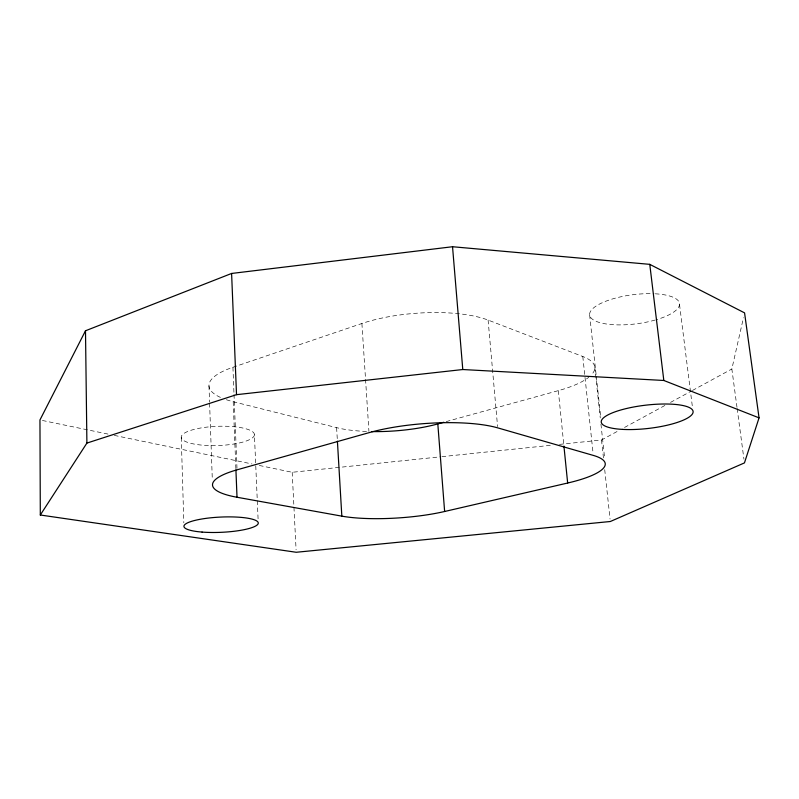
<?xml version="1.0" encoding="UTF-8"?>
<svg xmlns="http://www.w3.org/2000/svg" width="799" height="799" viewBox="0 0 799 799"><rect width="100%" height="100%" fill="white"/><g stroke="black" fill="none" stroke-linecap="round" stroke-linejoin="round"><path stroke-width="0.6" stroke-dasharray="4 3" d="M736.988 407.3L731.854 368.998L743.479 317.652M559.44 444.394L601.507 439.999L619.035 430.461M624.508 427.475L665.038 405.393M670.511 402.416L691.325 391.071M692.423 390.481L731.854 368.998M220.444 397.413A81.408 24.21 -2.7 0 1 232.928 367.28L361.907 323.495A86.682 27.775 -4.3 0 1 488.099 320.089L582.791 356.514A79.53 23.231 -5.5 0 1 592.598 373.473M446.162 421.612L558.321 390.641A79.53 23.231 -5.5 0 0 588.803 377.238M259.285 465.467L292.194 472.289L440.668 456.788M441.897 456.668L550.781 445.303M42.387 420.474L109.403 434.376M114.277 435.385L251.975 463.949M226.327 399.71A81.408 24.21 -2.7 0 0 233.198 401.707L336.609 427.645A74.647 20.594 -4 0 0 367.3 431.47M737.157 408.539L743.949 459.195M679.53 304.579L692.463 407.33M589.632 314.856L596.174 375.2M596.314 376.429L600.718 417.068M594.776 367.24L600.279 417.977M600.948 424.169L604.703 458.816M601.507 439.999L603.515 458.526M604.713 469.642L610.056 519.04M582.791 356.514L593.048 452.933M558.321 390.641L563.804 444.833M488.099 320.089L497.587 426.626M361.907 323.495L365.463 378.087M365.543 379.325L368.928 431.43M336.609 427.645L337.338 439.939M292.194 472.289L296.089 549.802M254.412 434.786A36.604 9.618 -2.1 0 1 199.171 444.833A36.604 9.618 -2.1 0 1 199.91 428.134A36.604 9.618 -2.1 0 1 254.412 434.786L258.107 519.45M232.928 367.28L233.967 393.228M234.017 394.466L237.003 468.584M233.198 401.707L235.875 468.713M208.988 385.927L209.558 402.037M209.598 403.285L212.334 480.129M181.263 437.512L183.83 522.856M655.25 293.802A45.303 14.652 -7.3 0 1 679.549 303.92A45.303 14.652 -7.3 0 1 656.319 319.71M655.2 320.029A45.303 14.652 -7.3 0 1 589.622 314.656A45.303 14.652 -7.3 0 1 654.051 293.742"/><path stroke-width="1.2" d="M759.05 417.857L744.448 462.901L610.326 521.507L296.219 552.269L40.31 515.005L39.95 419.974L85.493 330.776L231.6 273.458L452.534 246.731L649.767 264.349L744.568 312.878L759.05 417.857L663.819 380.474L462.781 369.528L236.524 394.676L86.901 443.085L40.31 515.005M371.725 431.58A74.647 20.594 -4 0 0 437.812 423.919L443.775 422.272M444.634 511.49L567.66 483.025A80.969 18.477 -5.2 0 0 593.307 455.41L497.697 427.864A88.399 22.172 -4.3 0 0 369.008 432.678L237.053 469.822A82.916 19.276 -3.1 0 0 237.013 497.248L341.832 516.144A75.925 16.35 -4 0 0 444.634 511.49L437.812 423.919M649.767 264.349L663.819 380.474M563.924 446.072L567.66 483.025M452.534 246.731L462.781 369.528M337.408 441.168L341.832 516.144M231.6 273.458L236.524 394.676M235.925 469.952L237.013 497.248M85.493 330.776L86.901 443.085M622.641 429.403A46.222 11.705 -6.6 0 0 693.083 412.284A46.222 11.705 -6.6 0 0 625.827 408.669A46.222 11.705 -6.6 0 0 622.641 429.403M202.057 532.074A37.213 7.63 -2.6 0 0 258.277 523.185A37.213 7.63 -2.6 0 0 202.966 518.811A37.213 7.63 -2.6 0 0 202.057 532.074"/></g></svg>
